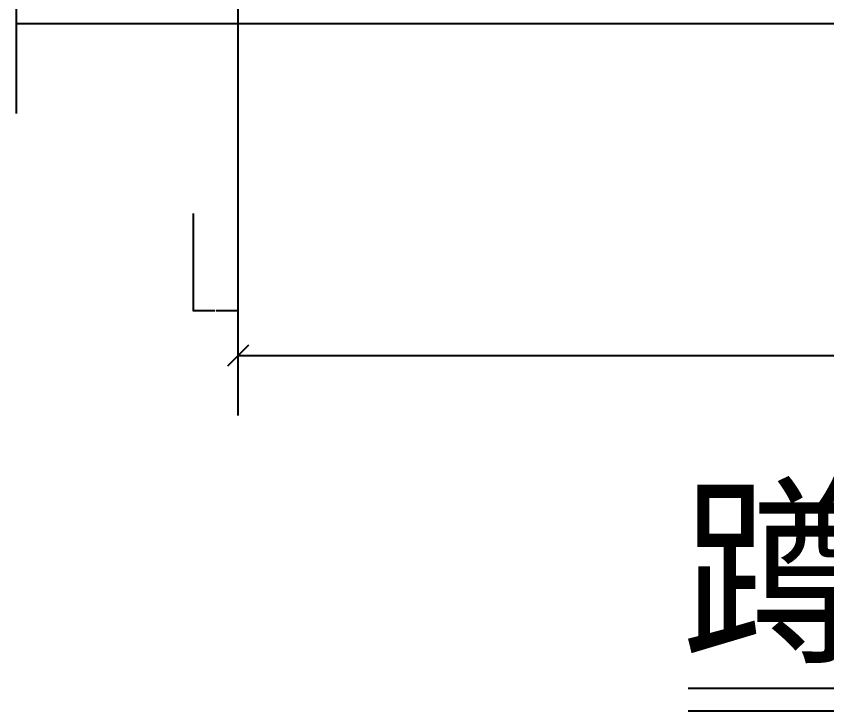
# Model space of a CAD drawing. Header units: metres. Extents: x -1619 to 1651, y 251 to 2895.
# Drawn here: x -936 to 147, y 251 to 1180 of the extents above; entities that cross this region are included whole.
import ezdxf

# ---------------------------------------------------------------- set-up
doc = ezdxf.new("R2010")
doc.units = ezdxf.units.M
for name, color, linetype in [('DOTE', 1, 'Continuous'), ('PUB_DIM', 3, 'Continuous'), ('PUB_TEXT', 7, 'Continuous'), ('S_SURFACE', 6, 'Continuous')]:
    doc.layers.add(name, color=color, linetype=linetype)
doc.dimstyles.get("Standard").update_dxf_attribs({"dimtxt": 2.5, "dimasz": 2.5, "dimexe": 1.25, "dimexo": 0.625, "dimtad": 1, "dimcen": 2.5, "dimazin": 3, "dimtfac": 1, "dimtmove": 0, "dimatfit": 3})

# ---------------------------------------------------------------- blocks, each defined once
blk = doc.blocks.new('_DIMX')
blk.add_lwpolyline([(-70, -70), (70, 70)])
blk = doc.blocks.new('*D5')
for p, q in [((-700, 916.13), (-700, 786.13)), ((-640, 916.13), (-640, 786.13)), ((-671, 786.13), (-700.25, 786.13)), ((-639.75, 786.13), (-669, 786.13))]:
    blk.add_line(p, q)
at = {"layer": 'Defpoints'}
for p in [(-700, 916.13), (-640, 916.13), (-640, 786.13)]:
    blk.add_point(p, dxfattribs=at)
at = {"layer": 'PUB_DIM', "insert": (-670, 786.13), "char_height": 1, "attachment_point": 5}
blk.add_mtext('60', dxfattribs=at)

msp = doc.modelspace()

# ---------------------------------------------------------------- linework, layer by layer
msp.add_line((1199.8, 726.13), (-639.8, 726.13))
for points in [[(-38.29, 281.71), (611.84, 281.71)], [(-38.29, 251.43), (611.84, 251.43)]]:
    msp.add_lwpolyline(points)
at = {"layer": 'DOTE'}
msp.add_line((-640, 2166.13), (-640, 646.13), dxfattribs=at)
at = {"layer": 'S_SURFACE'}
for p, q in [((-936.46, 1460), (-936.46, 1050)), ((-720, 1170), (-936.46, 1170)), ((1100, 1170), (-720, 1170))]:
    msp.add_line(p, q, dxfattribs=at)

# ---------------------------------------------------------------- block references
at = {"xscale": 0.2, "yscale": 0.2, "zscale": 0.2, "rotation": 180}
msp.add_blockref('_DIMX', (-640, 726.13), dxfattribs=at)

# ---------------------------------------------------------------- texts
at = {"layer": 'PUB_TEXT'}
msp.add_text('蹲器大样', height=200, dxfattribs=at).set_placement((-46.75, 336.37))

# ---------------------------------------------------------------- dimensions: what is measured, and where the dimension line sits
at = {"layer": 'PUB_DIM'}
dim = msp.add_linear_dim(base=(-640, 786.13), p1=(-640, 916.13), p2=(-700, 916.13), dimstyle='Standard', dxfattribs=at)
dim.commit()
dim.dimension.update_dxf_attribs({"geometry": '*D5', "text_midpoint": (-670, 786.13)})

doc.saveas('drawing.dxf')
